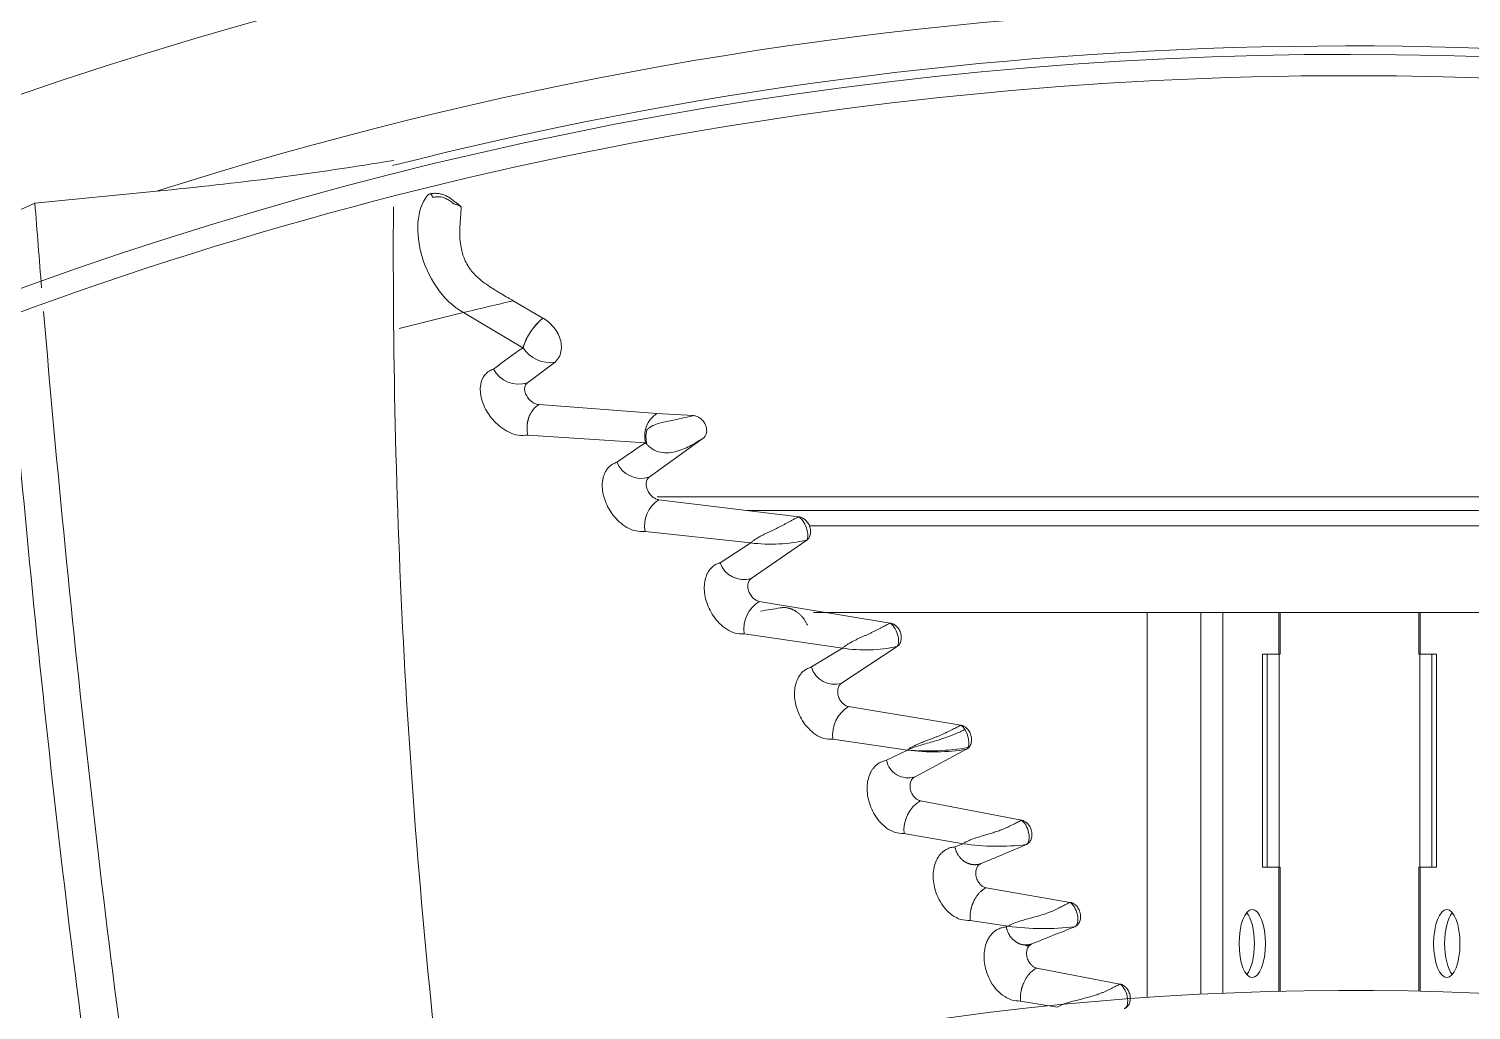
# Model space of a CAD drawing. Header units: millimetres. Extents: x 113490 to 142599, y -20467 to 115.
# Drawn here: x 129949.9 to 130119.5, y -9945.3 to -9830 of the extents above; entities that cross this region are included whole.
import ezdxf

# ---------------------------------------------------------------- set-up
doc = ezdxf.new("R2010")
doc.units = ezdxf.units.MM
doc.layers.add('DV3_0', color=7, linetype='Continuous')

msp = doc.modelspace()

# ---------------------------------------------------------------- linework, layer by layer
at = {"layer": 'DV3_0', "color": 7, "linetype": 'Continuous', "lineweight": 15}
for p, q in [((129964.97, -9849.06), (129950.65, -9850.46)), ((129950.65, -9850.46), (129946.55, -9852.32)), ((130006.91, -9861.94), (130010.39, -9863.98)), ((130001.04, -9863.34), (130008.05, -9867.46)), ((130011.86, -9869.13), (130008.57, -9871.59)), ((130009.94, -9874.15), (130023.78, -9875.18)), ((130023.78, -9875.18), (130028.1, -9875.44)), ((130008.62, -9877.73), (130022.44, -9878.63)), ((130022.44, -9878.63), (130022.6, -9878.78)), ((130029.24, -9878.1), (130022.9, -9882.68)), ((130024.02, -9885.32), (130040.48, -9887.35)), ((130034.32, -9886.59), (130181.89, -9886.59)), ((130022.42, -9889.05), (130034.83, -9890.4)), ((130034.83, -9890.4), (130031.22, -9892.73)), ((130041.41, -9890.07), (130034.89, -9894.57)), ((130035.83, -9897.27), (130051.24, -9899.83)), ((130042.23, -9898.59), (130175.76, -9898.59)), ((130081.43, -9943.81), (130081.43, -9898.59)), ((130097.09, -9903.49), (130097.09, -9898.59)), ((130113.39, -9898.59), (130113.39, -9903.49)), ((130034.04, -9901.09), (130045.63, -9902.77)), ((130052.03, -9902.59), (130045.5, -9906.89)), ((130045.63, -9902.77), (130041.97, -9904.98)), ((130095, -9928.49), (130095, -9903.49)), ((130095, -9903.49), (130096.93, -9903.49)), ((130097.09, -9903.49), (130096.93, -9903.49)), ((130113.55, -9903.49), (130113.39, -9903.49)), ((130113.55, -9903.49), (130115.48, -9903.49)), ((130115.48, -9903.49), (130115.48, -9928.49)), ((130046.34, -9909.63), (130059.54, -9911.83)), ((130044.48, -9913.48), (130053.27, -9914.74)), ((130053.27, -9914.74), (130050.79, -9915.95)), ((130060.21, -9914.65), (130054.08, -9917.91)), ((130054.78, -9920.7), (130066.67, -9923)), ((130052.85, -9924.56), (130059.81, -9925.75)), ((130059.81, -9925.75), (130058.84, -9926.12)), ((130096.93, -9928.49), (130095, -9928.49)), ((130096.93, -9928.49), (130097.09, -9928.49)), ((130097.09, -9943.09), (130097.09, -9928.49)), ((130113.39, -9928.49), (130113.55, -9928.49)), ((130113.39, -9928.49), (130113.39, -9943.09)), ((130115.48, -9928.49), (130113.55, -9928.49)), ((130062.51, -9930.93), (130072.38, -9932.65)), ((130060.63, -9934.78), (130065.1, -9935.45)), ((130065.1, -9935.45), (130064.88, -9935.53)), ((130068.47, -9940.37), (130078.25, -9942.25)), ((130066.54, -9944.24), (130070.88, -9944.97))]:
    msp.add_line(p, q, dxfattribs=at)
at = {"layer": 'DV3_0', "color": 7, "linetype": 'Continuous', "lineweight": 20}
for p, q in [((130023.84, -9884.99), (130182.71, -9884.99)), ((130180.97, -9888.39), (130041.72, -9888.39)), ((130087.74, -9943.43), (130087.74, -9898.59)), ((130090.36, -9943.31), (130090.36, -9898.59)), ((130096.93, -9903.49), (130096.93, -9898.59)), ((130113.55, -9903.49), (130113.55, -9898.59)), ((130095.57, -9928.49), (130095.57, -9903.49)), ((130096.96, -9928.49), (130096.96, -9903.49)), ((130113.51, -9928.49), (130113.51, -9903.49)), ((130114.91, -9928.49), (130114.91, -9903.49)), ((130096.93, -9943.09), (130096.93, -9928.49)), ((130113.55, -9943.09), (130113.55, -9928.49))]:
    msp.add_line(p, q, dxfattribs=at)
at = {"layer": 'DV3_0', "color": 7, "linetype": 'Continuous', "lineweight": 15}
for centre, radius, start, end in [((130105.24, -10288.99), 551.5, 105.4775, 164.5225), ((130105.24, -10288.99), 482.5, 70.825, 107.1317), ((130105.24, -10288.99), 477.5, 46.9802, 133.0198), ((130105.24, -10288.99), 456, 45.9967, 135.345), ((130105.24, -10288.99), 457, 77.5175, 104.2543), ((130105.24, -10288.99), 453.5, 90, 135.5593), ((130105.24, -10288.99), 453.5, 45.9921, 90), ((129926.52, -9443.44), 407.44, 275.4151, 279.3719), ((131866.31, -9702.15), 1921.39, 184.42691, 184.7246), ((130865.05, -9856.53), 872.25, 179.63163, 186.79939), ((130000.71, -9850.89), 0.0569, 3.0429, 21.7469), ((130162.51, -10530.1), 686.04, 103.11, 103.6137), ((131866.31, -9702.15), 1921.39, 184.80784, 188.12284), ((131782.57, -9714.08), 1841.22, 184.70532, 188.15423), ((130014.96, -9869.57), 7.22, 129.2854, 163.0361), ((130015.2, -9869.73), 7.5, 129.9251, 162.3964), ((130114.56, -10018.87), 185.12, 125.1229, 126.452), ((130011.21, -9865.46), 3.74, 212.4341, 280.1249), ((130007.52, -9868.42), 3.33, 207.6664, 288.2786), ((130025.63, -9877.88), 3.28, 124.4035, 193.2063), ((130026.29, -9877.95), 3.78, 167.9046, 192.7148), ((130024.09, -9878.42), 1.96, 129.2476, 139.846), ((130118.22, -10022.41), 172.76, 123.6694, 125.0185), ((130024.71, -9877.06), 2.72, 219.2454, 226.0311), ((130021.95, -9879.7), 3.12, 202.9813, 287.5853), ((130025.91, -9888.34), 3.56, 122.1591, 191.5595), ((130037.13, -9870.85), 19.69, 263.3082, 282.5642), ((130034.02, -9891.74), 2.97, 199.4659, 287.0302), ((130037.91, -9900.57), 3.9, 122.1583, 187.5906), ((130100.55, -10279.42), 386.43, 99.268, 99.6171), ((130048.32, -9884.77), 18.2, 261.4837, 281.7372), ((130044.69, -9904.17), 2.85, 196.7002, 286.4857), ((130048.43, -9913.01), 3.98, 121.7581, 186.7459), ((130053.34, -9915.41), 2.6, 191.9833, 286.655), ((130056.42, -9891.2), 23.76, 262.3892, 279.1865), ((130056.96, -9924.2), 4.12, 121.902, 185.08), ((130063.9, -9898.27), 27.78, 261.5257, 276.8733), ((128257.45, -5621.3), 4669.53, 292.73255, 292.8035), ((130069.27, -9902.99), 32.73, 262.6745, 276.415), ((128162.19, -5155.39), 5147.86, 291.72747, 291.78788), ((130067.5, -9936.73), 1.04, 238.4772, 273.809), ((130105.24, -10288.99), 346, 46.4603, 135.3186)]:
    msp.add_arc(centre, radius, start, end, dxfattribs=at)
at = {"layer": 'DV3_0', "color": 7, "linetype": 'Continuous', "lineweight": 20}
for centre, radius, start, end in [((130105.24, -10288.99), 461.75, 77.3584, 107.6844), ((130098.75, -10272.28), 420.46, 103.4379, 104.5005), ((130058.79, -9913.01), 1.39, 28.5144, 57.7171), ((130055.67, -9887.1), 27.75, 265.0448, 279.7658), ((130059.94, -9914.26), 0.473, 304.7153, 336.8695)]:
    msp.add_arc(centre, radius, start, end, dxfattribs=at)
at = {"layer": 'DV3_0', "color": 7, "linetype": 'Continuous', "lineweight": 15}
for centre in [(130093.8, -9937.49), (130116.68, -9937.49)]:
    msp.add_ellipse(centre, major_axis=(0, -4), ratio=0.386711, dxfattribs=at)
for centre, start_param, end_param in [((130092.51, -9937.49), 0.430503, 2.71109), ((130117.97, -9937.49), 3.572095, 5.852683)]:
    msp.add_ellipse(centre, major_axis=(0, -4), ratio=0.386711, start_param=start_param, end_param=end_param, dxfattribs=at)
for points, knots in [([(130001.04, -9863.34), (129999.78, -9862.62), (129998.71, -9861.55), (129997.03, -9859.08), (129996.41, -9857.67), (129995.69, -9854.86), (129995.59, -9853.47), (129995.91, -9851.05), (129996.34, -9850.03), (129996.98, -9849.41)], [0, 0, 0, 0, 0.25, 0.25, 0.5, 0.5, 0.75, 0.75, 1, 1, 1, 1]), ([(129996.98, -9849.41), (129997.06, -9849.39), (129997.2, -9849.36), (129997.42, -9849.33), (129997.65, -9849.31), (129997.87, -9849.32), (129998.09, -9849.33), (129998.31, -9849.37), (129998.52, -9849.43), (129998.82, -9849.52), (129999.19, -9849.69), (129999.6, -9849.96), (129999.99, -9850.26), (130000.38, -9850.57), (130000.63, -9850.78), (130000.76, -9850.89)], [0, 0, 0, 0, 0.053409, 0.106769, 0.159914, 0.212802, 0.265511, 0.31808, 0.370303, 0.421902, 0.536282, 0.65101, 0.766316, 0.881981, 1, 1, 1, 1]), ([(129996.98, -9849.41), (129997.06, -9849.35), (129997.15, -9849.37), (129997.32, -9849.52), (129997.4, -9849.65), (129997.44, -9849.79)], [0, 0, 0, 0, 0.5, 0.5, 1, 1, 1, 1]), ([(129997.44, -9849.79), (129997.5, -9849.78), (129997.61, -9849.76), (129997.78, -9849.74), (129997.94, -9849.72), (129998.1, -9849.72), (129998.26, -9849.73), (129998.46, -9849.75), (129998.7, -9849.81), (129999.06, -9849.95), (129999.48, -9850.2), (129999.77, -9850.43), (129999.93, -9850.55)], [0, 0, 0, 0, 0.065755, 0.129231, 0.190492, 0.249684, 0.307037, 0.362864, 0.475577, 0.588241, 0.784731, 1, 1, 1, 1]), ([(130000.76, -9850.87), (130000.76, -9850.87), (130000.75, -9850.86), (130000.73, -9850.84), (130000.71, -9850.82), (130000.67, -9850.8), (130000.62, -9850.78), (130000.56, -9850.75), (130000.45, -9850.71), (130000.31, -9850.66), (130000.13, -9850.61), (130000, -9850.57), (129999.93, -9850.55)], [0, 0, 0, 0, 0.045155, 0.094, 0.147231, 0.205436, 0.269135, 0.338807, 0.464907, 0.615651, 0.78816, 1, 1, 1, 1]), ([(130006.91, -9861.94), (130006.69, -9861.82), (130006.23, -9861.55), (130005.37, -9861.06), (130004.46, -9860.5), (130003.52, -9859.86), (130002.8, -9859.28), (130002.23, -9858.72), (130001.83, -9858.24), (130001.48, -9857.7), (130001.17, -9857.09), (130000.92, -9856.38), (130000.73, -9855.56), (130000.63, -9854.72), (130000.62, -9854.02), (130000.62, -9853.52), (130000.64, -9853.13), (130000.66, -9852.76), (130000.69, -9852.4), (130000.72, -9852.05), (130000.74, -9851.73), (130000.76, -9851.42), (130000.77, -9851.14), (130000.77, -9850.97), (130000.76, -9850.89)], [0, 0, 0, 0, 0.040029, 0.085901, 0.15963, 0.21394, 0.271061, 0.31235, 0.350051, 0.378921, 0.428752, 0.476847, 0.528515, 0.605577, 0.665312, 0.699572, 0.734579, 0.77032, 0.806781, 0.843958, 0.88185, 0.920469, 0.95984, 1, 1, 1, 1]), ([(130010.39, -9863.98), (130010.46, -9864.02), (130010.75, -9864.21), (130011.5, -9864.78), (130012.22, -9865.76), (130012.57, -9866.88), (130012.59, -9867.73), (130012.37, -9868.53), (130012.03, -9868.93), (130011.86, -9869.13)], [0, 0, 0, 0, 0.040412, 0.157001, 0.427305, 0.570682, 0.710239, 0.85239, 1, 1, 1, 1]), ([(130004.57, -9869.97), (130004.48, -9870.01), (130004.3, -9870.07), (130003.96, -9870.28), (130003.41, -9870.75), (130002.95, -9871.85), (130003.08, -9873.56), (130003.8, -9875.05), (130004.66, -9876.13), (130005.45, -9876.85), (130006.41, -9877.44), (130007.53, -9877.83), (130008.25, -9877.76), (130008.62, -9877.73)], [0, 0, 0, 0, 0.027265, 0.054498, 0.113253, 0.239702, 0.385057, 0.552035, 0.627007, 0.710932, 0.802031, 0.898425, 1, 1, 1, 1]), ([(130008.57, -9871.59), (130008.54, -9871.61), (130008.5, -9871.64), (130008.44, -9871.71), (130008.38, -9871.78), (130008.32, -9871.89), (130008.27, -9872.04), (130008.24, -9872.26), (130008.25, -9872.49), (130008.33, -9872.83), (130008.5, -9873.18), (130008.75, -9873.5), (130008.95, -9873.7), (130009.16, -9873.86), (130009.36, -9873.98), (130009.55, -9874.07), (130009.75, -9874.13), (130009.88, -9874.15), (130009.94, -9874.15)], [0, 0, 0, 0, 0.029221, 0.05825, 0.087358, 0.116815, 0.178634, 0.241921, 0.311566, 0.383125, 0.540006, 0.621009, 0.701784, 0.764986, 0.827655, 0.886622, 0.943641, 1, 1, 1, 1]), ([(130008.62, -9877.73), (130008.61, -9877.68), (130008.59, -9877.59), (130008.57, -9877.45), (130008.55, -9877.32), (130008.54, -9877.18), (130008.53, -9877.05), (130008.53, -9876.92), (130008.53, -9876.79), (130008.54, -9876.66), (130008.55, -9876.53), (130008.56, -9876.41), (130008.57, -9876.29), (130008.59, -9876.18), (130008.62, -9876.06), (130008.64, -9875.96), (130008.67, -9875.85), (130008.7, -9875.75), (130008.73, -9875.65), (130008.76, -9875.56), (130008.8, -9875.47), (130008.87, -9875.32), (130008.97, -9875.13), (130009.11, -9874.89), (130009.28, -9874.67), (130009.48, -9874.47), (130009.7, -9874.29), (130009.86, -9874.2), (130009.94, -9874.15)], [0, 0, 0, 0, 0.03207, 0.063344, 0.093894, 0.123779, 0.153049, 0.181745, 0.209901, 0.237545, 0.2647, 0.291384, 0.317613, 0.3434, 0.368754, 0.393685, 0.4182, 0.442306, 0.466006, 0.489308, 0.512214, 0.534724, 0.603667, 0.675462, 0.750563, 0.82938, 0.912343, 1, 1, 1, 1]), ([(130028.1, -9875.44), (130027.8, -9875.5), (130027.45, -9875.58), (130026.66, -9875.76), (130026.21, -9875.86), (130025.49, -9876.01), (130025.23, -9876.06), (130024.72, -9876.18), (130024.46, -9876.23), (130023.95, -9876.37), (130023.7, -9876.45), (130023.24, -9876.64), (130023.03, -9876.75), (130022.85, -9876.9)], [0, 0, 0, 0, 0.25, 0.25, 0.5, 0.5, 0.625, 0.625, 0.75, 0.75, 0.875, 0.875, 1, 1, 1, 1]), ([(130029.24, -9878.1), (130029.42, -9877.98), (130029.56, -9877.77), (130029.68, -9877.26), (130029.66, -9876.95), (130029.48, -9876.46), (130029.39, -9876.29), (130029.17, -9875.99), (130029.03, -9875.85), (130028.77, -9875.65), (130028.64, -9875.59), (130028.39, -9875.48), (130028.25, -9875.45), (130028.1, -9875.44)], [0, 0, 0, 0, 0.25, 0.25, 0.5, 0.5, 0.625, 0.625, 0.75, 0.75, 0.875, 0.875, 1, 1, 1, 1]), ([(130022.82, -9879.02), (130023.09, -9879.28), (130023.41, -9879.47), (130024.06, -9879.73), (130024.4, -9879.79), (130025.07, -9879.83), (130025.4, -9879.8), (130026.04, -9879.67), (130026.34, -9879.58), (130026.93, -9879.37), (130027.2, -9879.25), (130027.72, -9879), (130027.96, -9878.86), (130028.63, -9878.49), (130028.99, -9878.25), (130029.24, -9878.1)], [0, 0, 0, 0, 0.125, 0.125, 0.25, 0.25, 0.375, 0.375, 0.5, 0.5, 0.625, 0.625, 0.75, 0.75, 1, 1, 1, 1]), ([(130019.08, -9880.92), (130018.93, -9880.98), (130018.65, -9881.09), (130018.29, -9881.34), (130017.99, -9881.65), (130017.75, -9882), (130017.58, -9882.37), (130017.34, -9883.16), (130017.34, -9884.53), (130017.91, -9886.05), (130018.65, -9887.17), (130019.36, -9887.96), (130020.27, -9888.62), (130021.34, -9889.08), (130022.06, -9889.06), (130022.42, -9889.05)], [0, 0, 0, 0, 0.044282, 0.086947, 0.128181, 0.168178, 0.206942, 0.244399, 0.392716, 0.551505, 0.626615, 0.710875, 0.802196, 0.898624, 1, 1, 1, 1]), ([(130022.9, -9882.68), (130022.87, -9882.7), (130022.83, -9882.74), (130022.76, -9882.8), (130022.71, -9882.87), (130022.64, -9882.98), (130022.58, -9883.14), (130022.53, -9883.35), (130022.53, -9883.59), (130022.58, -9883.93), (130022.72, -9884.28), (130022.92, -9884.61), (130023.09, -9884.81), (130023.27, -9884.98), (130023.45, -9885.11), (130023.63, -9885.21), (130023.83, -9885.29), (130023.95, -9885.31), (130024.02, -9885.32)], [0, 0, 0, 0, 0.029926, 0.059804, 0.0899, 0.120475, 0.184302, 0.249473, 0.320003, 0.392088, 0.546011, 0.623156, 0.700072, 0.760986, 0.821133, 0.882127, 0.941254, 1, 1, 1, 1]), ([(130034.83, -9890.4), (130034.87, -9890.37), (130034.93, -9890.31), (130035.05, -9890.21), (130035.18, -9890.11), (130035.33, -9890), (130035.49, -9889.9), (130035.67, -9889.79), (130035.86, -9889.67), (130036.11, -9889.54), (130036.41, -9889.39), (130036.77, -9889.21), (130037.11, -9889.05), (130037.46, -9888.89), (130037.79, -9888.73), (130038.13, -9888.56), (130038.47, -9888.39), (130038.8, -9888.22), (130039.12, -9888.05), (130039.42, -9887.88), (130039.71, -9887.73), (130039.98, -9887.58), (130040.24, -9887.45), (130040.4, -9887.38), (130040.48, -9887.35)], [0, 0, 0, 0, 0.023358, 0.048607, 0.075803, 0.104995, 0.136229, 0.169543, 0.204976, 0.24256, 0.301686, 0.361473, 0.421929, 0.476499, 0.53161, 0.587466, 0.643866, 0.698282, 0.750998, 0.802313, 0.852538, 0.901999, 0.951034, 1, 1, 1, 1]), ([(130040.48, -9887.35), (130040.51, -9887.35), (130040.58, -9887.36), (130040.68, -9887.39), (130040.78, -9887.42), (130040.88, -9887.46), (130040.97, -9887.51), (130041.1, -9887.58), (130041.24, -9887.69), (130041.4, -9887.85), (130041.56, -9888.05), (130041.69, -9888.29), (130041.8, -9888.55), (130041.88, -9888.91), (130041.88, -9889.26), (130041.79, -9889.57), (130041.71, -9889.75), (130041.61, -9889.89), (130041.52, -9889.99), (130041.45, -9890.04), (130041.41, -9890.07)], [0, 0, 0, 0, 0.030046, 0.059999, 0.090071, 0.120472, 0.151405, 0.183063, 0.238908, 0.29524, 0.368162, 0.441585, 0.516209, 0.590866, 0.737097, 0.805482, 0.87329, 0.91637, 0.958392, 1, 1, 1, 1]), ([(130031.22, -9892.72), (130031.06, -9892.78), (130030.76, -9892.89), (130030.37, -9893.16), (130030.05, -9893.48), (130029.82, -9893.82), (130029.64, -9894.18), (130029.38, -9894.94), (130029.29, -9896.28), (130029.76, -9897.84), (130030.43, -9899.03), (130031.12, -9899.88), (130031.99, -9900.58), (130033.01, -9901.07), (130033.69, -9901.08), (130034.04, -9901.09)], [0, 0, 0, 0, 0.048476, 0.093805, 0.13626, 0.175839, 0.21232, 0.245599, 0.39477, 0.547934, 0.630233, 0.718059, 0.809647, 0.90347, 1, 1, 1, 1]), ([(130034.89, -9894.57), (130034.87, -9894.59), (130034.82, -9894.63), (130034.76, -9894.69), (130034.7, -9894.76), (130034.63, -9894.86), (130034.56, -9895.01), (130034.5, -9895.22), (130034.48, -9895.46), (130034.51, -9895.8), (130034.61, -9896.15), (130034.78, -9896.48), (130034.93, -9896.69), (130035.09, -9896.86), (130035.26, -9897.01), (130035.44, -9897.13), (130035.63, -9897.22), (130035.77, -9897.25), (130035.83, -9897.27)], [0, 0, 0, 0, 0.029226, 0.058279, 0.08738, 0.116751, 0.181269, 0.24707, 0.317634, 0.389516, 0.540863, 0.615937, 0.690699, 0.751332, 0.811212, 0.87573, 0.938063, 1, 1, 1, 1]), ([(130038.31, -9898.03), (130038.36, -9898.02), (130038.46, -9898.01), (130038.6, -9898), (130038.74, -9897.99), (130038.88, -9898), (130039.02, -9898.01), (130039.15, -9898.04), (130039.28, -9898.06), (130039.4, -9898.1), (130039.52, -9898.13), (130039.63, -9898.17), (130039.74, -9898.22), (130039.83, -9898.27), (130039.93, -9898.31), (130040.08, -9898.4), (130040.29, -9898.54), (130040.56, -9898.74), (130040.8, -9898.98), (130041.01, -9899.24), (130041.2, -9899.51), (130041.37, -9899.79), (130041.45, -9899.98), (130041.5, -9900.07)], [0, 0, 0, 0, 0.040571, 0.080379, 0.119229, 0.156976, 0.193515, 0.228775, 0.262707, 0.295285, 0.326491, 0.356315, 0.38475, 0.411789, 0.437421, 0.461633, 0.541426, 0.620839, 0.699591, 0.777365, 0.853672, 0.927968, 1, 1, 1, 1]), ([(130045.63, -9902.77), (130045.66, -9902.74), (130045.73, -9902.67), (130045.85, -9902.58), (130045.98, -9902.48), (130046.13, -9902.37), (130046.29, -9902.27), (130046.47, -9902.16), (130046.67, -9902.05), (130046.92, -9901.92), (130047.22, -9901.77), (130047.58, -9901.6), (130047.93, -9901.45), (130048.27, -9901.3), (130048.6, -9901.15), (130048.94, -9900.99), (130049.28, -9900.82), (130049.61, -9900.66), (130049.92, -9900.5), (130050.22, -9900.35), (130050.5, -9900.2), (130050.76, -9900.06), (130051.01, -9899.94), (130051.17, -9899.87), (130051.24, -9899.83)], [0, 0, 0, 0, 0.023537, 0.049016, 0.076492, 0.106017, 0.137635, 0.171387, 0.207311, 0.245442, 0.305194, 0.365536, 0.426466, 0.480671, 0.535546, 0.591276, 0.647668, 0.701926, 0.754334, 0.805198, 0.854844, 0.903618, 0.951878, 1, 1, 1, 1]), ([(130051.24, -9899.83), (130051.27, -9899.84), (130051.34, -9899.85), (130051.44, -9899.88), (130051.54, -9899.92), (130051.64, -9899.96), (130051.73, -9900.02), (130051.85, -9900.1), (130051.98, -9900.21), (130052.13, -9900.37), (130052.27, -9900.58), (130052.4, -9900.82), (130052.48, -9901.08), (130052.55, -9901.44), (130052.53, -9901.79), (130052.43, -9902.1), (130052.34, -9902.28), (130052.23, -9902.42), (130052.14, -9902.51), (130052.06, -9902.57), (130052.03, -9902.59)], [0, 0, 0, 0, 0.030435, 0.060713, 0.091055, 0.121684, 0.152813, 0.184648, 0.239807, 0.295545, 0.36681, 0.438709, 0.51248, 0.586544, 0.733293, 0.80257, 0.871329, 0.915038, 0.957719, 1, 1, 1, 1]), ([(130041.97, -9904.98), (130041.81, -9905.04), (130041.5, -9905.14), (130041.1, -9905.4), (130040.77, -9905.71), (130040.51, -9906.06), (130040.32, -9906.42), (130040.02, -9907.2), (130039.88, -9908.56), (130040.29, -9910.14), (130040.92, -9911.35), (130041.59, -9912.23), (130042.44, -9912.96), (130043.45, -9913.46), (130044.13, -9913.47), (130044.48, -9913.48)], [0, 0, 0, 0, 0.047744, 0.092804, 0.135367, 0.175516, 0.213186, 0.248271, 0.398257, 0.548409, 0.630442, 0.718038, 0.809514, 0.903308, 1, 1, 1, 1]), ([(130045.5, -9906.89), (130045.48, -9906.91), (130045.43, -9906.95), (130045.36, -9907.01), (130045.3, -9907.08), (130045.22, -9907.19), (130045.14, -9907.35), (130045.08, -9907.56), (130045.05, -9907.8), (130045.07, -9908.15), (130045.16, -9908.51), (130045.32, -9908.83), (130045.46, -9909.04), (130045.61, -9909.22), (130045.77, -9909.37), (130045.95, -9909.49), (130046.14, -9909.58), (130046.27, -9909.62), (130046.34, -9909.63)], [0, 0, 0, 0, 0.030556, 0.0611, 0.091889, 0.123169, 0.18868, 0.255461, 0.326589, 0.398898, 0.549183, 0.622104, 0.694543, 0.753361, 0.811411, 0.87568, 0.937911, 1, 1, 1, 1]), ([(130053.27, -9914.74), (130053.31, -9914.72), (130053.38, -9914.66), (130053.49, -9914.57), (130053.61, -9914.49), (130053.74, -9914.41), (130053.96, -9914.29), (130054.32, -9914.11), (130054.84, -9913.89), (130055.36, -9913.69), (130055.78, -9913.53), (130056.13, -9913.41), (130056.45, -9913.28), (130056.8, -9913.14), (130057.28, -9912.94), (130057.87, -9912.67), (130058.43, -9912.39), (130058.82, -9912.19), (130059.07, -9912.06), (130059.31, -9911.93), (130059.46, -9911.87), (130059.54, -9911.83)], [0, 0, 0, 0, 0.02106, 0.04289, 0.065519, 0.088973, 0.113272, 0.180338, 0.266379, 0.359536, 0.423294, 0.457111, 0.514578, 0.56736, 0.615521, 0.72676, 0.827901, 0.87053, 0.913174, 0.956207, 1, 1, 1, 1]), ([(130059.54, -9911.83), (130059.56, -9911.84), (130059.61, -9911.85), (130059.69, -9911.87), (130059.77, -9911.89), (130059.88, -9911.94), (130060, -9912), (130060.15, -9912.11), (130060.3, -9912.25), (130060.51, -9912.49), (130060.67, -9912.81), (130060.77, -9913.16), (130060.8, -9913.44), (130060.79, -9913.71), (130060.74, -9913.97), (130060.65, -9914.2), (130060.54, -9914.37), (130060.43, -9914.49), (130060.33, -9914.58), (130060.25, -9914.63), (130060.21, -9914.65)], [0, 0, 0, 0, 0.023315, 0.046799, 0.070568, 0.094734, 0.142575, 0.190896, 0.246317, 0.302429, 0.444207, 0.517356, 0.590989, 0.664686, 0.737253, 0.805921, 0.874102, 0.91677, 0.958528, 1, 1, 1, 1]), ([(130050.79, -9915.95), (130050.64, -9915.99), (130050.34, -9916.05), (130049.95, -9916.25), (130049.62, -9916.48), (130049.35, -9916.75), (130049.13, -9917.03), (130048.95, -9917.32), (130048.62, -9918.03), (130048.4, -9919.34), (130048.72, -9920.96), (130049.28, -9922.22), (130049.94, -9923.17), (130050.79, -9923.96), (130051.8, -9924.5), (130052.5, -9924.54), (130052.85, -9924.56)], [0, 0, 0, 0, 0.043237, 0.083715, 0.121568, 0.156899, 0.189672, 0.219825, 0.247272, 0.396379, 0.542711, 0.627314, 0.71676, 0.809383, 0.903583, 1, 1, 1, 1]), ([(130054.08, -9917.91), (130054.06, -9917.92), (130054, -9917.95), (130053.93, -9918.01), (130053.86, -9918.08), (130053.77, -9918.18), (130053.68, -9918.33), (130053.6, -9918.54), (130053.56, -9918.78), (130053.55, -9919.13), (130053.64, -9919.58), (130053.87, -9920.05), (130054.13, -9920.34), (130054.33, -9920.5), (130054.48, -9920.59), (130054.63, -9920.66), (130054.73, -9920.69), (130054.78, -9920.7)], [0, 0, 0, 0, 0.03044, 0.060836, 0.091447, 0.122525, 0.18748, 0.253632, 0.323957, 0.395419, 0.543892, 0.688355, 0.806513, 0.856536, 0.905884, 0.953239, 1, 1, 1, 1]), ([(130059.81, -9925.75), (130059.85, -9925.72), (130059.93, -9925.66), (130060.06, -9925.58), (130060.21, -9925.51), (130060.36, -9925.43), (130060.61, -9925.31), (130061.03, -9925.16), (130061.61, -9924.97), (130062.19, -9924.8), (130062.66, -9924.66), (130063.12, -9924.53), (130063.6, -9924.37), (130064.09, -9924.2), (130064.49, -9924.04), (130064.82, -9923.9), (130065.12, -9923.76), (130065.42, -9923.62), (130065.7, -9923.48), (130065.96, -9923.35), (130066.21, -9923.22), (130066.45, -9923.1), (130066.6, -9923.03), (130066.67, -9923)], [0, 0, 0, 0, 0.021857, 0.044486, 0.067918, 0.092178, 0.117289, 0.186945, 0.278043, 0.368455, 0.433816, 0.473773, 0.556929, 0.629649, 0.675183, 0.718887, 0.761043, 0.801958, 0.841964, 0.88141, 0.920654, 0.960062, 1, 1, 1, 1]), ([(130066.67, -9923), (130066.7, -9923), (130066.75, -9923.01), (130066.83, -9923.04), (130066.91, -9923.07), (130067.02, -9923.11), (130067.14, -9923.19), (130067.3, -9923.31), (130067.44, -9923.45), (130067.64, -9923.71), (130067.8, -9924.04), (130067.88, -9924.41), (130067.9, -9924.69), (130067.88, -9924.96), (130067.81, -9925.21), (130067.71, -9925.43), (130067.58, -9925.6), (130067.46, -9925.71), (130067.35, -9925.8), (130067.27, -9925.83), (130067.23, -9925.85)], [0, 0, 0, 0, 0.023338, 0.046777, 0.070436, 0.094431, 0.143, 0.192043, 0.248136, 0.304964, 0.447047, 0.519642, 0.592724, 0.665838, 0.737776, 0.805809, 0.87338, 0.916397, 0.958383, 1, 1, 1, 1]), ([(130066.67, -9923), (130066.83, -9923.08), (130067.01, -9923.28), (130067.31, -9923.8), (130067.44, -9924.13), (130067.58, -9924.78), (130067.59, -9925.1), (130067.49, -9925.6), (130067.38, -9925.78), (130067.23, -9925.85)], [0, 0, 0, 0, 0.25, 0.25, 0.5, 0.5, 0.75, 0.75, 1, 1, 1, 1]), ([(130058.84, -9926.12), (130058.67, -9926.14), (130058.34, -9926.19), (130057.9, -9926.37), (130057.54, -9926.59), (130057.24, -9926.86), (130057.01, -9927.13), (130056.83, -9927.4), (130056.45, -9928.09), (130056.16, -9929.4), (130056.43, -9931.06), (130056.97, -9932.37), (130057.63, -9933.36), (130058.5, -9934.18), (130059.54, -9934.74), (130060.26, -9934.77), (130060.63, -9934.78)], [0, 0, 0, 0, 0.045942, 0.088221, 0.127018, 0.162428, 0.194406, 0.222869, 0.247712, 0.396684, 0.540659, 0.625737, 0.715593, 0.808589, 0.903134, 1, 1, 1, 1]), ([(130058.84, -9926.12), (130058.85, -9926.17), (130058.87, -9926.26), (130058.91, -9926.4), (130058.95, -9926.54), (130059.01, -9926.68), (130059.07, -9926.81), (130059.13, -9926.93), (130059.2, -9927.05), (130059.28, -9927.17), (130059.36, -9927.28), (130059.45, -9927.39), (130059.54, -9927.49), (130059.63, -9927.58), (130059.73, -9927.67), (130059.84, -9927.76), (130059.94, -9927.83), (130060.05, -9927.9), (130060.17, -9927.97), (130060.28, -9928.02), (130060.4, -9928.07), (130060.52, -9928.11), (130060.64, -9928.15), (130060.76, -9928.18), (130060.89, -9928.2), (130061.01, -9928.21), (130061.14, -9928.22), (130061.27, -9928.21), (130061.39, -9928.2), (130061.52, -9928.19), (130061.65, -9928.16), (130061.77, -9928.13), (130061.85, -9928.1), (130061.89, -9928.09)], [0, 0, 0, 0, 0.030267, 0.06049, 0.090716, 0.12099, 0.151346, 0.181814, 0.212418, 0.243176, 0.274103, 0.30521, 0.336507, 0.368, 0.399696, 0.431598, 0.463712, 0.496043, 0.528592, 0.561354, 0.594318, 0.627471, 0.6608, 0.694286, 0.727911, 0.761659, 0.795511, 0.82945, 0.863461, 0.897531, 0.931648, 0.965806, 1, 1, 1, 1]), ([(130061.89, -9928.09), (130061.84, -9928.12), (130061.72, -9928.18), (130061.52, -9928.37), (130061.33, -9928.7), (130061.26, -9929.21), (130061.35, -9929.77), (130061.58, -9930.26), (130061.88, -9930.61), (130062.15, -9930.8), (130062.36, -9930.89), (130062.46, -9930.92), (130062.51, -9930.93)], [0, 0, 0, 0, 0.061139, 0.122969, 0.253663, 0.394802, 0.542998, 0.68693, 0.804718, 0.904151, 0.952333, 1, 1, 1, 1]), ([(130060.63, -9934.78), (130060.63, -9934.72), (130060.62, -9934.61), (130060.62, -9934.44), (130060.62, -9934.29), (130060.63, -9934.13), (130060.64, -9933.99), (130060.66, -9933.85), (130060.68, -9933.72), (130060.7, -9933.6), (130060.72, -9933.48), (130060.75, -9933.38), (130060.77, -9933.28), (130060.8, -9933.19), (130060.82, -9933.11), (130060.84, -9933.03), (130060.87, -9932.96), (130060.89, -9932.9), (130060.91, -9932.85), (130060.93, -9932.8), (130060.94, -9932.76), (130060.96, -9932.73), (130060.97, -9932.71), (130061.03, -9932.55), (130061.16, -9932.28), (130061.37, -9931.94), (130061.59, -9931.65), (130061.82, -9931.41), (130062.06, -9931.21), (130062.29, -9931.05), (130062.44, -9930.97), (130062.51, -9930.93)], [0, 0, 0, 0, 0.034719, 0.067879, 0.099529, 0.1297, 0.158417, 0.185696, 0.21155, 0.235984, 0.259003, 0.280608, 0.300799, 0.319573, 0.336929, 0.352862, 0.367369, 0.380445, 0.392086, 0.402287, 0.411043, 0.418352, 0.424209, 0.428612, 0.522381, 0.611802, 0.697099, 0.778402, 0.855853, 0.929637, 1, 1, 1, 1]), ([(130065.1, -9935.45), (130065.15, -9935.42), (130065.24, -9935.36), (130065.38, -9935.28), (130065.54, -9935.2), (130065.7, -9935.12), (130065.98, -9935.01), (130066.43, -9934.85), (130067.05, -9934.67), (130067.68, -9934.5), (130068.19, -9934.37), (130068.68, -9934.23), (130069.19, -9934.08), (130069.71, -9933.9), (130070.13, -9933.74), (130070.46, -9933.6), (130070.78, -9933.45), (130071.08, -9933.3), (130071.37, -9933.15), (130071.64, -9933.01), (130071.9, -9932.88), (130072.15, -9932.75), (130072.3, -9932.68), (130072.38, -9932.65)], [0, 0, 0, 0, 0.022205, 0.045186, 0.068975, 0.093599, 0.119081, 0.190066, 0.283641, 0.374166, 0.440747, 0.483116, 0.566178, 0.638676, 0.683232, 0.725881, 0.76693, 0.806716, 0.845602, 0.883976, 0.922232, 0.960773, 1, 1, 1, 1]), ([(130072.38, -9932.65), (130072.41, -9932.65), (130072.46, -9932.66), (130072.54, -9932.68), (130072.63, -9932.71), (130072.73, -9932.76), (130072.86, -9932.84), (130073.02, -9932.95), (130073.17, -9933.1), (130073.37, -9933.36), (130073.52, -9933.69), (130073.6, -9934.06), (130073.62, -9934.34), (130073.6, -9934.62), (130073.53, -9934.87), (130073.42, -9935.09), (130073.3, -9935.26), (130073.17, -9935.37), (130073.06, -9935.46), (130072.97, -9935.49), (130072.93, -9935.51)], [0, 0, 0, 0, 0.023925, 0.04795, 0.072208, 0.096825, 0.145638, 0.194908, 0.250499, 0.306865, 0.447496, 0.519803, 0.59266, 0.665663, 0.737504, 0.805531, 0.873127, 0.916194, 0.95826, 1, 1, 1, 1]), ([(130072.38, -9932.65), (130072.54, -9932.73), (130072.73, -9932.92), (130073.04, -9933.44), (130073.17, -9933.77), (130073.31, -9934.43), (130073.32, -9934.76), (130073.21, -9935.26), (130073.09, -9935.44), (130072.93, -9935.51)], [0, 0, 0, 0, 0.25, 0.25, 0.5, 0.5, 0.75, 0.75, 1, 1, 1, 1]), ([(130064.88, -9935.53), (130064.71, -9935.55), (130064.38, -9935.6), (130063.94, -9935.77), (130063.57, -9935.99), (130063.27, -9936.24), (130063.03, -9936.51), (130062.84, -9936.78), (130062.46, -9937.47), (130062.15, -9938.77), (130062.38, -9940.43), (130062.91, -9941.76), (130063.56, -9942.77), (130064.43, -9943.6), (130065.46, -9944.18), (130066.18, -9944.22), (130066.54, -9944.24)], [0, 0, 0, 0, 0.045856, 0.088124, 0.126976, 0.162508, 0.194685, 0.223437, 0.248669, 0.39703, 0.539719, 0.626161, 0.71668, 0.809753, 0.903936, 1, 1, 1, 1]), ([(130064.88, -9935.53), (130064.89, -9935.58), (130064.91, -9935.67), (130064.95, -9935.82), (130065, -9935.95), (130065.05, -9936.09), (130065.1, -9936.22), (130065.17, -9936.35), (130065.24, -9936.47), (130065.31, -9936.59), (130065.39, -9936.7), (130065.48, -9936.81), (130065.57, -9936.91), (130065.66, -9937.01), (130065.76, -9937.1), (130065.86, -9937.18), (130065.96, -9937.26), (130066.07, -9937.33), (130066.18, -9937.39), (130066.3, -9937.45), (130066.41, -9937.5), (130066.53, -9937.54), (130066.65, -9937.58), (130066.78, -9937.6), (130066.9, -9937.63), (130067.02, -9937.64), (130067.15, -9937.64), (130067.27, -9937.64), (130067.4, -9937.64), (130067.52, -9937.62), (130067.65, -9937.59), (130067.77, -9937.56), (130067.85, -9937.54), (130067.89, -9937.52)], [0, 0, 0, 0, 0.030436, 0.060822, 0.091207, 0.121632, 0.152132, 0.182736, 0.213465, 0.244338, 0.275368, 0.306566, 0.33794, 0.369496, 0.40124, 0.433175, 0.465307, 0.497641, 0.530177, 0.56291, 0.595831, 0.628927, 0.662184, 0.695584, 0.729111, 0.762747, 0.796475, 0.830278, 0.864142, 0.898054, 0.932005, 0.965988, 1, 1, 1, 1]), ([(130067.89, -9937.52), (130067.83, -9937.55), (130067.72, -9937.61), (130067.51, -9937.79), (130067.32, -9938.12), (130067.24, -9938.63), (130067.32, -9939.18), (130067.54, -9939.67), (130067.84, -9940.04), (130068.1, -9940.23), (130068.31, -9940.33), (130068.42, -9940.35), (130068.47, -9940.37)], [0, 0, 0, 0, 0.061242, 0.123225, 0.254005, 0.394834, 0.542395, 0.685839, 0.803738, 0.903604, 0.952074, 1, 1, 1, 1]), ([(130066.54, -9944.24), (130066.54, -9944.19), (130066.53, -9944.07), (130066.53, -9943.91), (130066.54, -9943.75), (130066.55, -9943.6), (130066.56, -9943.46), (130066.58, -9943.32), (130066.6, -9943.19), (130066.62, -9943.07), (130066.65, -9942.96), (130066.67, -9942.85), (130066.7, -9942.75), (130066.72, -9942.66), (130066.75, -9942.58), (130066.77, -9942.5), (130066.8, -9942.43), (130066.82, -9942.37), (130066.84, -9942.31), (130066.86, -9942.26), (130066.88, -9942.22), (130066.89, -9942.19), (130066.91, -9942.16), (130066.92, -9942.13), (130066.97, -9942), (130067.09, -9941.76), (130067.27, -9941.46), (130067.46, -9941.19), (130067.66, -9940.96), (130067.87, -9940.77), (130068.07, -9940.6), (130068.27, -9940.47), (130068.4, -9940.4), (130068.47, -9940.37)], [0, 0, 0, 0, 0.034105, 0.066726, 0.097902, 0.127663, 0.15603, 0.18302, 0.208642, 0.232903, 0.255807, 0.277357, 0.297553, 0.316394, 0.333877, 0.350001, 0.364762, 0.378157, 0.390181, 0.400832, 0.410105, 0.417997, 0.424504, 0.429625, 0.433356, 0.514999, 0.593286, 0.668391, 0.74042, 0.809468, 0.875648, 0.939103, 1, 1, 1, 1]), ([(130070.88, -9944.97), (130070.93, -9944.94), (130071.02, -9944.88), (130071.17, -9944.8), (130071.33, -9944.72), (130071.5, -9944.65), (130071.78, -9944.54), (130072.25, -9944.39), (130072.88, -9944.21), (130073.52, -9944.06), (130074.03, -9943.93), (130074.53, -9943.8), (130075.05, -9943.65), (130075.58, -9943.48), (130076, -9943.32), (130076.33, -9943.19), (130076.65, -9943.05), (130076.96, -9942.9), (130077.25, -9942.76), (130077.52, -9942.62), (130077.78, -9942.48), (130078.03, -9942.36), (130078.18, -9942.29), (130078.25, -9942.25)], [0, 0, 0, 0, 0.022435, 0.045658, 0.069702, 0.094596, 0.120363, 0.192049, 0.286933, 0.377223, 0.444129, 0.487416, 0.570462, 0.642848, 0.687123, 0.729439, 0.770101, 0.809449, 0.847849, 0.885696, 0.923393, 0.961357, 1, 1, 1, 1]), ([(130078.25, -9942.25), (130078.28, -9942.26), (130078.33, -9942.27), (130078.42, -9942.29), (130078.5, -9942.33), (130078.6, -9942.38), (130078.73, -9942.45), (130078.89, -9942.58), (130079.03, -9942.73), (130079.23, -9942.99), (130079.38, -9943.32), (130079.46, -9943.69), (130079.47, -9943.97), (130079.44, -9944.25), (130079.37, -9944.5), (130079.26, -9944.72), (130079.13, -9944.88), (130079, -9944.99), (130078.89, -9945.07), (130078.8, -9945.11), (130078.76, -9945.13)], [0, 0, 0, 0, 0.023974, 0.048036, 0.072319, 0.09695, 0.146135, 0.195741, 0.251452, 0.307925, 0.447982, 0.519937, 0.592457, 0.665257, 0.73695, 0.805019, 0.872713, 0.915929, 0.958132, 1, 1, 1, 1]), ([(130078.25, -9942.25), (130078.42, -9942.34), (130078.6, -9942.54), (130078.91, -9943.07), (130079.04, -9943.4), (130079.17, -9944.05), (130079.18, -9944.38), (130079.05, -9944.88), (130078.93, -9945.06), (130078.76, -9945.13)], [0, 0, 0, 0, 0.25, 0.25, 0.5, 0.5, 0.75, 0.75, 1, 1, 1, 1])]:
    msp.add_open_spline(points, degree=3, knots=knots, dxfattribs=at)
at = {"layer": 'DV3_0', "color": 7, "linetype": 'Continuous', "lineweight": 20}
msp.add_open_spline([(130040.48, -9887.35), (130040.63, -9887.42), (130040.98, -9887.75), (130041.42, -9888.64), (130041.6, -9889.57), (130041.5, -9889.97), (130041.41, -9890.07)], degree=3, dxfattribs=at)
for points, knots in [([(130051.24, -9899.83), (130051.39, -9899.91), (130051.56, -9900.09), (130051.86, -9900.56), (130052, -9900.87), (130052.18, -9901.48), (130052.22, -9901.79), (130052.2, -9902.29), (130052.14, -9902.49), (130052.03, -9902.59)], [0, 0, 0, 0, 0.25, 0.25, 0.5, 0.5, 0.75, 0.75, 1, 1, 1, 1]), ([(130060.02, -9912.34), (130059.88, -9912.4), (130059.6, -9912.53), (130058.99, -9912.81), (130058.21, -9913.12), (130057.3, -9913.43), (130056.43, -9913.7), (130055.58, -9913.94), (130054.76, -9914.19), (130053.97, -9914.44), (130053.49, -9914.64), (130053.27, -9914.74)], [0, 0, 0, 0, 0.062498, 0.125002, 0.250008, 0.375015, 0.500022, 0.625029, 0.750035, 0.875042, 1, 1, 1, 1]), ([(130060.02, -9912.34), (130060.21, -9912.66), (130060.36, -9913.07), (130060.47, -9913.66), (130060.48, -9913.85), (130060.46, -9914.19), (130060.43, -9914.33), (130060.38, -9914.45)], [0, 0, 0, 0, 0.5, 0.5, 0.75, 0.75, 1, 1, 1, 1])]:
    msp.add_open_spline(points, degree=3, knots=knots, dxfattribs=at)

doc.saveas('drawing.dxf')
